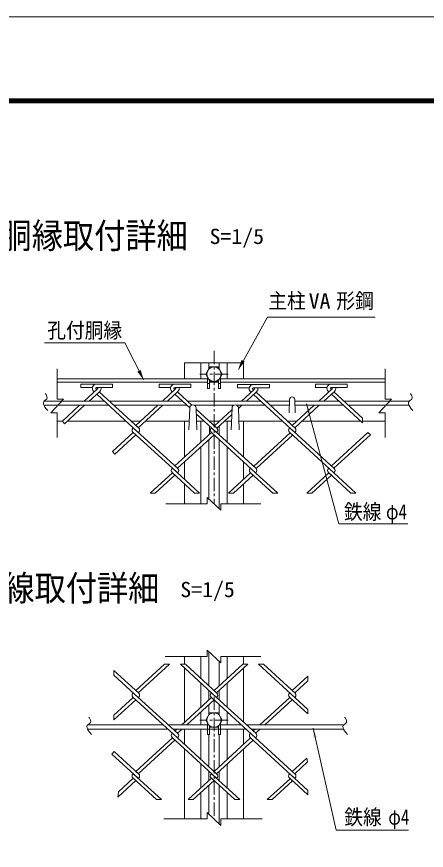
# Model space of a CAD drawing. Units: millimetres, scale not verified, with parts at other scales. Extents: x -4455 to 4455, y -3150 to 3150.
# Drawn here: x 1873 to 3036, y 786 to 3150 of the extents above; entities that cross this region are included whole.
import ezdxf
from ezdxf.enums import TextEntityAlignment as Align

# ---------------------------------------------------------------- set-up
doc = ezdxf.new("R2010")
doc.units = ezdxf.units.MM
doc.header["$LTSCALE"] = 30
doc.linetypes.add('USER1', pattern=[2, 1.25, -0.25, 0.25, -0.25])
doc.layers.add('0-7_7詳細', color=7, linetype='Continuous', lineweight=18)
doc.layers.add('0-E_D-TTL', color=7, linetype='Continuous', lineweight=9)
doc.styles.add('ＭＳ ゴシック', font='')
doc.styles.get('ＭＳ ゴシック').set_extended_font_data('MS Gothic')

msp = doc.modelspace()

# ---------------------------------------------------------------- linework, layer by layer
at = {"layer": '0-7_7詳細', "color": 1, "linetype": 'USER1'}
for p, q in [((2432.89, 2202.62), (2432.89, 1768.69)), ((2473.18, 2136.47), (2392.54, 2136.47)), ((2432.89, 1221.72), (2432.89, 875.04)), ((2473.18, 1155.57), (2392.54, 1155.57))]:
    msp.add_line(p, q, dxfattribs=at)
at = {"layer": '0-7_7詳細', "lineweight": 9}
for p, q in [((2516.89, 2168.12), (2348.89, 2168.12)), ((2348.89, 2168.12), (2348.89, 2123.12)), ((2395.39, 2168.12), (2395.39, 2123.12)), ((2417.89, 2168.12), (2417.89, 2151.23)), ((2447.89, 2168.12), (2447.89, 2151.23)), ((2470.39, 2168.12), (2470.39, 2123.12)), ((2516.89, 2168.12), (2516.89, 2123.12)), ((2414.14, 2128.21), (2414.14, 2095.43)), ((2451.64, 2128.21), (2451.64, 2095.43)), ((1987.17, 2123.12), (2414.14, 2123.12)), ((1987.17, 2114.12), (2414.14, 2114.12)), ((2414.14, 2123.12), (2297.89, 2123.12)), ((2414.14, 2123.12), (2323.39, 2123.12)), ((2416.6, 2123.93), (2414.14, 2123.93)), ((2420.14, 2110.43), (2414.14, 2110.43)), ((2420.14, 2114.12), (2445.64, 2114.12)), ((2445.64, 2117.82), (2445.64, 2095.43)), ((2445.64, 2110.43), (2451.64, 2110.43)), ((2449.17, 2123.93), (2451.64, 2123.93)), ((2451.64, 2123.12), (2918.97, 2123.12)), ((2542.39, 2123.12), (2451.64, 2123.12)), ((2567.89, 2123.12), (2451.64, 2123.12)), ((2451.64, 2114.12), (2918.97, 2114.12)), ((2445.64, 2095.43), (2451.64, 2095.43)), ((1950.82, 2060.12), (2120.98, 2060.12)), ((2135.19, 2060.12), (2343.01, 2060.12)), ((2357.22, 2060.12), (2565.04, 2060.12)), ((2579.25, 2060.12), (2647.23, 2060.12)), ((2646.02, 2026.82), (2647.41, 2065.01)), ((2663.21, 2026.82), (2661.81, 2065.01)), ((2661.99, 2060.12), (2787.07, 2060.12)), ((2801.28, 2060.12), (2987.17, 2060.12)), ((1950.29, 2048.12), (2134.08, 2048.12)), ((2148.29, 2048.12), (2356.11, 2048.12)), ((2361.64, 1978.97), (2363.89, 2040.47)), ((2377.63, 2048.12), (2488.14, 2048.12)), ((2384.14, 1978.97), (2381.89, 2040.47)), ((2481.64, 1978.97), (2483.89, 2040.47)), ((2497.63, 2048.12), (2578.14, 2048.12)), ((2504.14, 1978.97), (2501.89, 2040.47)), ((2592.35, 2048.12), (2646.8, 2048.12)), ((2662.43, 2048.12), (2800.16, 2048.12)), ((2814.37, 2048.12), (2986.64, 2048.12)), ((1987.17, 2003.12), (2002.29, 2003.12)), ((2016.5, 2003.12), (2183.19, 2003.12)), ((2197.4, 2003.12), (2224.32, 2003.12)), ((2238.53, 2003.12), (2362.52, 2003.12)), ((2348.89, 2003.12), (2348.89, 1900.79)), ((2383.25, 2003.12), (2405.22, 2003.12)), ((2395.39, 2003.12), (2395.39, 1943.4)), ((2419.43, 2003.12), (2448.49, 2003.12)), ((2420.03, 1989.55), (2420.03, 1965.98)), ((2447.89, 1989.55), (2447.89, 1964.02)), ((2462.7, 2003.12), (2482.52, 2003.12)), ((2470.39, 2003.12), (2470.39, 1943.4)), ((2503.25, 2003.12), (2627.24, 2003.12)), ((2516.89, 2003.12), (2516.89, 1900.79)), ((2641.45, 2003.12), (2668.37, 2003.12)), ((2682.58, 2003.12), (2849.27, 2003.12)), ((2854.38, 2003.12), (2918.97, 2003.12)), ((2417.89, 1951), (2417.89, 1782.62)), ((2447.89, 1951), (2447.89, 1754.76)), ((2395.39, 1930.38), (2395.39, 1768.69)), ((2470.39, 1930.38), (2470.39, 1768.69)), ((2348.89, 1887.77), (2348.89, 1838.27)), ((2516.89, 1887.77), (2516.89, 1838.27)), ((2348.89, 1825.25), (2348.89, 1768.69)), ((2516.89, 1825.25), (2516.89, 1768.69)), ((2417.89, 1349.47), (2417.89, 1253.12)), ((2348.89, 1335.54), (2348.89, 1313.93)), ((2395.39, 1335.54), (2395.39, 1273.74)), ((2470.39, 1335.54), (2470.39, 1273.74)), ((2516.89, 1335.54), (2516.89, 1313.93)), ((2348.89, 1303.33), (2348.89, 1149.38)), ((2447.89, 1321.61), (2447.89, 1253.12)), ((2516.89, 1303.33), (2516.89, 1149.38)), ((2395.39, 1260.72), (2395.39, 1191.99)), ((2470.39, 1260.72), (2470.39, 1191.99)), ((2417.89, 1240.1), (2417.89, 1212.61)), ((2425.78, 1232.86), (2424.71, 1231.88)), ((2425.78, 1232.86), (2424.71, 1231.88)), ((2447.89, 1240.1), (2447.89, 1212.61)), ((2417.89, 1199.59), (2417.89, 1170.32)), ((2447.89, 1199.59), (2447.89, 1170.32)), ((2395.39, 1178.97), (2395.39, 1142.21)), ((2470.39, 1178.97), (2470.39, 1142.21)), ((2074.56, 1142.21), (2288.47, 1142.21)), ((2302.68, 1142.21), (2414.14, 1142.21)), ((2414.14, 1147.31), (2414.14, 1114.53)), ((2416.6, 1143.03), (2414.14, 1143.03)), ((2420.14, 1136.91), (2420.14, 1114.53)), ((2449.17, 1143.03), (2451.64, 1143.03)), ((2451.64, 1147.31), (2451.64, 1114.53)), ((2451.64, 1142.21), (2510.5, 1142.21)), ((2524.71, 1142.21), (2801.23, 1142.21)), ((2073.84, 1130.21), (2301.57, 1130.21)), ((2315.78, 1130.21), (2414.14, 1130.21)), ((2348.89, 1130.21), (2348.89, 1086.85)), ((2395.39, 1130.21), (2395.39, 1044.24)), ((2420.14, 1129.53), (2414.14, 1129.53)), ((2420.14, 1114.53), (2414.14, 1114.53)), ((2417.89, 1114.53), (2417.89, 1023.63)), ((2420.14, 1130.21), (2445.64, 1130.21)), ((2445.64, 1129.53), (2451.64, 1129.53)), ((2447.89, 1114.53), (2447.89, 1023.63)), ((2451.64, 1130.21), (2523.59, 1130.21)), ((2470.39, 1130.21), (2470.39, 1044.24)), ((2516.89, 1130.21), (2516.89, 1086.85)), ((2537.8, 1130.21), (2800.5, 1130.21)), ((2348.89, 1073.83), (2348.89, 875.04)), ((2516.89, 1073.83), (2516.89, 875.04)), ((2395.39, 1031.22), (2395.39, 962.5)), ((2470.39, 1031.22), (2470.39, 962.5)), ((2417.89, 1010.61), (2417.89, 983.12)), ((2447.89, 1010.61), (2447.89, 983.12)), ((2417.89, 970.1), (2417.89, 888.97)), ((2447.89, 970.1), (2447.89, 861.11)), ((2395.39, 949.48), (2395.39, 875.04)), ((2470.39, 949.48), (2470.39, 875.04))]:
    msp.add_line(p, q, dxfattribs=at)
at = {"layer": '0-7_7詳細', "color": 4}
for p, q in [((1987.17, 2065.56), (1987.17, 2151.14)), ((2918.97, 2065.56), (2918.97, 2151.14)), ((2005.17, 2065.56), (1969.17, 2026.78)), ((1987.17, 2065.56), (2005.17, 2065.56)), ((2936.97, 2065.56), (2900.97, 2026.78)), ((2918.97, 2065.56), (2936.97, 2065.56)), ((1987.17, 2026.78), (1969.17, 2026.78)), ((1987.17, 2026.78), (1987.17, 1956.59)), ((2918.97, 2026.78), (2900.97, 2026.78)), ((2918.97, 2026.78), (2918.97, 1956.59)), ((2452.27, 1750.69), (2413.5, 1786.69)), ((2413.5, 1768.69), (2413.5, 1786.69)), ((2413.5, 1768.69), (2295.7, 1768.69)), ((2452.27, 1768.69), (2566.21, 1768.69)), ((2452.27, 1768.69), (2452.27, 1750.69)), ((2452.27, 1317.54), (2413.5, 1353.54)), ((2413.5, 1335.54), (2413.5, 1353.54)), ((2413.5, 1335.54), (2293.92, 1335.54)), ((2452.27, 1335.54), (2565.44, 1335.54)), ((2452.27, 1335.54), (2452.27, 1317.54)), ((2413.5, 875.04), (2290.68, 875.04)), ((2452.27, 857.04), (2413.5, 893.04)), ((2413.5, 875.04), (2413.5, 893.04)), ((2452.27, 875.04), (2452.27, 857.04)), ((2452.27, 875.04), (2569.09, 875.04))]:
    msp.add_line(p, q, dxfattribs=at)
at = {"layer": '0-7_7詳細', "color": 3}
for p, q in [((2100.28, 2108.17), (2054.84, 2108.17)), ((2054.84, 2108.17), (2054.84, 2098.57)), ((2099.41, 2108.17), (2144.84, 2108.17)), ((2144.84, 2108.17), (2144.84, 2098.57)), ((2322.31, 2108.17), (2276.87, 2108.17)), ((2276.87, 2108.17), (2276.87, 2098.57)), ((2321.44, 2108.17), (2366.87, 2108.17)), ((2366.87, 2108.17), (2366.87, 2098.57)), ((2545.41, 2107.19), (2499.97, 2107.19)), ((2499.97, 2107.19), (2499.97, 2097.59)), ((2544.53, 2107.19), (2589.97, 2107.19)), ((2589.97, 2107.19), (2589.97, 2097.59)), ((2720.93, 2108.17), (2720.93, 2098.57)), ((2766.36, 2108.17), (2720.93, 2108.17)), ((2765.49, 2108.17), (2810.93, 2108.17)), ((2810.93, 2108.17), (2810.93, 2098.57)), ((2087.65, 2098.57), (2054.84, 2098.57)), ((2101.9, 2094.4), (2064.49, 2060.12)), ((2108.39, 2087.32), (2078.7, 2060.12)), ((2092.74, 2086), (2091.3, 2087.32)), ((2099.84, 2092.51), (2097.79, 2094.4)), ((2099.41, 2098.57), (2144.84, 2098.57)), ((2100.28, 2098.57), (2099.41, 2098.57)), ((2099.84, 2092.51), (2101.9, 2094.4)), ((2309.68, 2098.57), (2276.87, 2098.57)), ((2323.93, 2094.4), (2286.52, 2060.12)), ((2330.41, 2087.32), (2300.73, 2060.12)), ((2314.77, 2086), (2313.33, 2087.32)), ((2321.87, 2092.51), (2319.81, 2094.4)), ((2322.31, 2098.57), (2321.44, 2098.57)), ((2321.44, 2098.57), (2366.87, 2098.57)), ((2369.54, 2048.83), (2328.98, 2086)), ((2532.78, 2097.59), (2499.97, 2097.59)), ((2547.03, 2093.42), (2510.69, 2060.12)), ((2553.51, 2086.34), (2524.9, 2060.12)), ((2537.87, 2085.02), (2536.43, 2086.34)), ((2544.97, 2091.53), (2542.91, 2093.42)), ((2544.53, 2097.59), (2589.97, 2097.59)), ((2545.41, 2097.59), (2544.53, 2097.59)), ((2664.16, 1982.31), (2552.08, 2085.02)), ((2753.73, 2098.57), (2720.93, 2098.57)), ((2767.98, 2094.4), (2730.58, 2060.12)), ((2774.47, 2087.32), (2744.79, 2060.12)), ((2758.82, 2086), (2757.38, 2087.32)), ((2765.93, 2092.51), (2763.87, 2094.4)), ((2765.49, 2098.57), (2810.93, 2098.57)), ((2766.36, 2098.57), (2765.49, 2098.57)), ((2854.38, 2011.46), (2773.03, 2086)), ((2363.9, 2040.98), (2321.87, 2079.49)), ((2663.09, 1970.27), (2544.97, 2078.51)), ((2854.38, 1998.44), (2765.93, 2079.49)), ((2051.4, 2048.12), (2002.29, 2003.12)), ((2065.61, 2048.12), (2008.39, 1995.69)), ((2273.42, 2048.12), (2210.86, 1990.79)), ((2287.63, 2048.12), (2217.96, 1984.28)), ((2441.06, 1983.3), (2382, 2037.42)), ((2483.7, 2035.39), (2433.96, 1989.81)), ((2511.8, 2048.12), (2501.94, 2039.08)), ((2717.48, 2048.12), (2654.91, 1990.79)), ((2731.69, 2048.12), (2662.02, 1984.28)), ((2483.21, 2021.91), (2441.06, 1983.3)), ((2854.38, 2011.46), (2854.38, 1998.44)), ((2008.39, 1995.69), (2002.29, 2003.12)), ((2219.03, 1983.3), (2210.86, 1990.79)), ((2203.75, 1971.26), (2144.81, 1917.24)), ((2210.86, 1964.75), (2150.91, 1909.82)), ((2203.75, 1984.28), (2202.68, 1983.3)), ((2203.75, 1984.28), (2202.68, 1983.3)), ((2314.77, 1869.53), (2202.68, 1972.24)), ((2330.05, 1868.55), (2203.75, 1984.28)), ((2425.78, 1971.26), (2321.87, 1876.04)), ((2432.89, 1964.75), (2328.98, 1869.53)), ((2425.78, 1984.28), (2424.71, 1983.3)), ((2425.78, 1984.28), (2424.71, 1983.3)), ((2551, 1856.51), (2424.71, 1972.24)), ((2552.07, 1868.55), (2425.78, 1984.28)), ((2648.88, 1970.27), (2544.97, 1875.06)), ((2655.98, 1963.76), (2552.08, 1868.55)), ((2647.81, 1984.28), (2646.74, 1983.3)), ((2647.81, 1984.28), (2646.74, 1983.3)), ((2773.03, 1856.51), (2646.74, 1972.24)), ((2654.91, 1964.75), (2646.74, 1972.24)), ((2774.1, 1868.55), (2647.81, 1984.28)), ((2663.09, 1972.24), (2662.02, 1971.26)), ((2663.09, 1972.24), (2662.02, 1971.26)), ((2869.84, 1971.26), (2765.93, 1876.04)), ((2876.94, 1964.75), (2773.03, 1869.53)), ((2869.84, 1971.26), (2876.94, 1964.75)), ((2150.91, 1909.82), (2144.81, 1917.24)), ((2314.77, 1869.53), (2313.7, 1868.55)), ((2314.77, 1869.53), (2313.7, 1868.55)), ((2391.77, 1798.97), (2314.77, 1869.53)), ((2330.05, 1868.55), (2321.87, 1876.04)), ((2536.79, 1869.53), (2535.72, 1868.55)), ((2536.79, 1869.53), (2535.72, 1868.55)), ((2758.82, 1869.53), (2757.75, 1868.55)), ((2758.82, 1869.53), (2757.75, 1868.55)), ((2314.77, 1856.51), (2251.97, 1798.97)), ((2321.87, 1850), (2266.18, 1798.97)), ((2377.56, 1798.97), (2313.7, 1857.49)), ((2330.05, 1857.49), (2328.98, 1856.51)), ((2536.79, 1856.51), (2474, 1798.97)), ((2543.9, 1850), (2488.21, 1798.97)), ((2599.59, 1798.97), (2535.72, 1857.49)), ((2543.9, 1850), (2535.72, 1857.49)), ((2552.07, 1857.49), (2551, 1856.51)), ((2552.07, 1857.49), (2551, 1856.51)), ((2613.8, 1798.97), (2551, 1856.51)), ((2758.82, 1856.51), (2696.02, 1798.97)), ((2765.93, 1850), (2710.23, 1798.97)), ((2821.62, 1798.97), (2757.75, 1857.49)), ((2765.93, 1850), (2757.75, 1857.49)), ((2774.1, 1857.49), (2773.03, 1856.51)), ((2774.1, 1857.49), (2773.03, 1856.51)), ((2835.83, 1798.97), (2773.03, 1856.51)), ((2266.18, 1798.97), (2251.97, 1798.97)), ((2391.77, 1798.97), (2377.56, 1798.97)), ((2488.21, 1798.97), (2474, 1798.97)), ((2613.8, 1798.97), (2599.59, 1798.97)), ((2710.23, 1798.97), (2696.02, 1798.97)), ((2835.83, 1798.97), (2821.62, 1798.97)), ((2292.22, 1313.93), (2210.86, 1239.37)), ((2306.43, 1313.93), (2217.96, 1232.86)), ((2306.43, 1313.93), (2292.22, 1313.93)), ((2439.99, 1219.84), (2337.31, 1313.93)), ((2351.52, 1313.93), (2337.31, 1313.93)), ((2441.06, 1231.88), (2351.52, 1313.93)), ((2514.25, 1313.93), (2432.89, 1239.37)), ((2528.46, 1313.93), (2439.99, 1232.86)), ((2528.46, 1313.93), (2514.25, 1313.93)), ((2663.09, 1218.86), (2559.34, 1313.93)), ((2573.55, 1313.93), (2559.34, 1313.93)), ((2664.16, 1230.9), (2573.55, 1313.93)), ((2219.03, 1231.88), (2148.74, 1296.29)), ((2148.74, 1296.29), (2148.74, 1283.27)), ((2217.96, 1219.84), (2148.74, 1283.27)), ((2699.08, 1279.85), (2654.91, 1239.37)), ((2699.08, 1266.83), (2699.08, 1279.85)), ((2699.08, 1266.83), (2662.02, 1232.86)), ((2203.75, 1232.86), (2202.68, 1231.88)), ((2203.75, 1232.86), (2202.68, 1231.88)), ((2203.75, 1232.86), (2202.68, 1231.88)), ((2203.75, 1232.86), (2202.68, 1231.88)), ((2441.06, 1231.88), (2432.89, 1239.37)), ((2647.81, 1232.86), (2646.74, 1231.88)), ((2647.81, 1232.86), (2646.74, 1231.88)), ((2203.75, 1219.84), (2148.74, 1169.44)), ((2210.86, 1213.33), (2148.74, 1156.42)), ((2328.98, 1105.1), (2202.68, 1220.83)), ((2219.03, 1220.82), (2217.96, 1219.84)), ((2330.05, 1117.14), (2217.96, 1219.84)), ((2425.78, 1219.84), (2341.06, 1142.21)), ((2432.89, 1213.33), (2355.27, 1142.21)), ((2551, 1105.1), (2424.71, 1220.82)), ((2441.06, 1220.82), (2439.99, 1219.84)), ((2552.07, 1117.14), (2439.99, 1219.84)), ((2647.81, 1219.84), (2563.09, 1142.21)), ((2654.91, 1213.33), (2577.3, 1142.21)), ((2699.08, 1172.86), (2646.74, 1220.83)), ((2663.09, 1220.82), (2662.02, 1219.84)), ((2699.08, 1185.88), (2663.09, 1218.86)), ((2699.08, 1172.86), (2699.08, 1185.88)), ((2148.74, 1169.44), (2148.74, 1156.42)), ((2314.77, 1118.12), (2313.7, 1117.14)), ((2314.77, 1118.12), (2313.7, 1117.14)), ((2327.97, 1130.21), (2321.87, 1124.63)), ((2330.05, 1117.14), (2321.87, 1124.63)), ((2342.18, 1130.21), (2328.98, 1118.12)), ((2536.79, 1118.12), (2535.72, 1117.14)), ((2536.79, 1118.12), (2535.72, 1117.14)), ((2550, 1130.21), (2543.9, 1124.63)), ((2564.21, 1130.21), (2551, 1118.12)), ((2314.77, 1105.1), (2210.86, 1009.88)), ((2321.87, 1098.59), (2217.96, 1003.37)), ((2439.99, 990.35), (2313.69, 1106.08)), ((2330.05, 1106.08), (2328.98, 1105.1)), ((2441.06, 1002.39), (2328.98, 1105.1)), ((2536.79, 1105.1), (2432.89, 1009.88)), ((2543.9, 1098.59), (2439.99, 1003.37)), ((2663.09, 989.37), (2535.72, 1106.08)), ((2552.07, 1106.08), (2551, 1105.1)), ((2664.16, 1001.41), (2551, 1105.1)), ((2149.51, 1066.09), (2142.98, 1059.06)), ((2219.03, 1002.39), (2149.51, 1066.09)), ((2217.96, 990.35), (2142.98, 1059.06)), ((2695.93, 1047.46), (2654.91, 1009.88)), ((2695.93, 1047.46), (2698.67, 1036.96)), ((2698.67, 1036.96), (2662.02, 1003.37)), ((2203.75, 1003.37), (2202.68, 1002.39)), ((2203.75, 1003.37), (2202.68, 1002.39)), ((2283.99, 929.85), (2203.75, 1003.37)), ((2219.03, 1002.39), (2210.86, 1009.88)), ((2425.78, 1003.37), (2424.71, 1002.39)), ((2425.78, 1003.37), (2424.71, 1002.39)), ((2506.01, 929.85), (2425.78, 1003.37)), ((2647.81, 1003.37), (2646.74, 1002.39)), ((2647.81, 1003.37), (2646.74, 1002.39)), ((2699.23, 956.25), (2647.81, 1003.37)), ((2210.86, 983.84), (2159.5, 936.78)), ((2269.78, 929.85), (2202.68, 991.33)), ((2219.03, 991.33), (2217.96, 990.35)), ((2425.78, 990.35), (2359.76, 929.85)), ((2432.89, 983.84), (2373.97, 929.85)), ((2491.8, 929.85), (2424.71, 991.33)), ((2441.06, 991.33), (2439.99, 990.35)), ((2648.88, 989.37), (2583.93, 929.85)), ((2655.98, 982.86), (2598.14, 929.85)), ((2654.91, 983.84), (2646.74, 991.33)), ((2699.01, 943.43), (2646.74, 991.33)), ((2663.09, 991.33), (2662.02, 990.35)), ((2663.09, 991.33), (2662.02, 990.35)), ((2699.23, 956.25), (2699.01, 943.43)), ((2283.99, 929.85), (2269.78, 929.85)), ((2373.97, 929.85), (2359.76, 929.85)), ((2506.01, 929.85), (2491.8, 929.85)), ((2598.14, 929.85), (2583.93, 929.85))]:
    msp.add_line(p, q, dxfattribs=at)
at = {"layer": '0-7_7詳細', "lineweight": 9}
for points in [[(2890.41, 2298.39), (2585.05, 2298.39), (2501.93, 2150.02)], [(2420.14, 2117.82), (2420.14, 2095.43), (2414.14, 2095.43)], [(2983.2, 1711.94), (2787.64, 1711.94), (2695.33, 2052.76)], [(2445.64, 1136.91), (2445.64, 1114.53), (2451.64, 1114.53)]]:
    msp.add_lwpolyline(points, dxfattribs=at)
at = {"layer": '0-7_7詳細', "color": 1}
for points in [[(1951.24, 2225.49), (2179.82, 2225.49), (2232.51, 2121.08)], [(2985.16, 843.73), (2779.66, 843.73), (2713.95, 1132.98)]]:
    msp.add_lwpolyline(points, dxfattribs=at)
at = {"layer": '0-7_7詳細', "color": 3}
for points in [[(2409.37, 2136.47), (2421.13, 2156.84), (2444.65, 2156.84), (2456.41, 2136.47), (2444.65, 2116.1), (2421.13, 2116.1)], [(2409.37, 1155.57), (2421.13, 1175.94), (2444.65, 1175.94), (2456.41, 1155.57), (2444.65, 1135.2), (2421.13, 1135.2)]]:
    msp.add_lwpolyline(points, close=True, dxfattribs=at)
at = {"layer": '0-7_7詳細', "color": 4}
for points in [[(1954.02, 2081.39), (1954.33, 2081), (1956.99, 2076.8), (1958.56, 2073.05), (1959.03, 2069.73), (1958.4, 2066.86), (1956.68, 2064.42), (1953.87, 2062.43), (1951.04, 2060.43), (1949.28, 2057.95), (1948.6, 2054.99), (1949, 2051.56), (1950.46, 2047.65), (1953, 2043.27), (1956.62, 2038.41), (1961.3, 2033.08)], [(2990.37, 2081.39), (2990.68, 2081), (2993.34, 2076.8), (2994.91, 2073.05), (2995.38, 2069.73), (2994.75, 2066.86), (2993.03, 2064.42), (2990.22, 2062.43), (2987.39, 2060.43), (2985.63, 2057.95), (2984.95, 2054.99), (2985.35, 2051.56), (2986.81, 2047.65), (2989.35, 2043.27), (2992.97, 2038.41), (2997.65, 2033.08)], [(2077.64, 1163.31), (2077.95, 1162.92), (2080.61, 1158.72), (2082.18, 1154.96), (2082.65, 1151.65), (2082.02, 1148.77), (2080.3, 1146.34), (2077.48, 1144.35), (2074.66, 1142.34), (2072.9, 1139.86), (2072.22, 1136.91), (2072.61, 1133.47), (2074.08, 1129.57), (2076.62, 1125.18), (2080.23, 1120.33), (2084.92, 1114.99)], [(2804.3, 1163.31), (2804.61, 1162.92), (2807.28, 1158.72), (2808.84, 1154.96), (2809.31, 1151.65), (2808.69, 1148.77), (2806.97, 1146.34), (2804.15, 1144.35), (2801.32, 1142.34), (2799.57, 1139.86), (2798.89, 1136.91), (2799.28, 1133.47), (2800.75, 1129.57), (2803.29, 1125.18), (2806.9, 1120.33), (2811.59, 1114.99)]]:
    msp.add_lwpolyline(points, dxfattribs=at)
at = {"layer": '0-7_7詳細', "color": 3}
for points in [[(2219.03, 1983.3), (2106.95, 2086), (2108.39, 2087.32)], [(2219.03, 1972.24), (2217.96, 1971.26), (2099.84, 2079.49)], [(2441.06, 1972.24), (2439.99, 1971.26), (2382.49, 2023.95)], [(2203.75, 990.35), (2161.54, 951.67), (2159.5, 936.78)]]:
    msp.add_lwpolyline(points, dxfattribs=at)
for centre in [(2432.89, 2136.47), (2432.89, 1155.57)]:
    msp.add_circle(centre, 20.4, dxfattribs=at)
for centre, radius, start, end in [((2099.41, 2096.17), 12, 90, 227.5), ((2321.44, 2096.17), 12, 90, 227.5), ((2544.53, 2095.19), 12, 90, 227.5), ((2765.49, 2096.17), 12, 90, 227.5), ((2099.41, 2096.17), 2.4, 90, 227.5), ((2100.28, 2096.17), 2.4, 312.5, 90), ((2100.28, 2096.17), 12, 312.5, 11.53696), ((2321.44, 2096.17), 2.4, 90, 227.5), ((2322.31, 2096.17), 2.4, 312.5, 90), ((2322.31, 2096.17), 12, 312.5, 11.53696), ((2544.53, 2095.19), 2.4, 90, 227.5), ((2545.41, 2095.19), 2.4, 312.5, 90), ((2545.41, 2095.19), 12, 312.5, 11.53696), ((2765.49, 2096.17), 2.4, 90, 227.5), ((2766.36, 2096.17), 2.4, 312.5, 90), ((2766.36, 2096.17), 12, 312.5, 11.53696), ((2207.75, 1977.77), 7.5, 132.5, 227.5), ((2213.97, 1977.77), 7.5, 312.5, 47.5), ((2429.78, 1977.77), 7.5, 132.5, 227.5), ((2435.99, 1977.77), 7.5, 312.5, 47.5), ((2651.81, 1977.77), 7.5, 132.5, 227.5), ((2658.02, 1977.77), 7.5, 312.5, 47.5), ((2318.76, 1863.02), 7.5, 132.5, 227.5), ((2324.98, 1863.02), 7.5, 312.5, 47.5), ((2540.79, 1863.02), 7.5, 132.5, 227.5), ((2547.01, 1863.02), 7.5, 312.5, 47.5), ((2762.82, 1863.02), 7.5, 132.5, 227.5), ((2769.04, 1863.02), 7.5, 312.5, 47.5), ((2207.75, 1226.35), 7.5, 132.5, 227.5), ((2213.97, 1226.35), 7.5, 312.5, 47.5), ((2429.78, 1226.35), 7.5, 132.5, 227.5), ((2435.99, 1226.35), 7.5, 312.5, 47.5), ((2651.81, 1226.35), 7.5, 132.5, 227.5), ((2658.02, 1226.35), 7.5, 312.5, 47.5), ((2318.76, 1111.61), 7.5, 132.5, 227.5), ((2324.98, 1111.61), 7.5, 312.5, 47.5), ((2540.79, 1111.61), 7.5, 132.5, 227.5), ((2547.01, 1111.61), 7.5, 312.5, 47.5), ((2207.75, 996.86), 7.5, 132.5, 227.5), ((2213.97, 996.86), 7.5, 312.5, 47.5), ((2429.78, 996.86), 7.5, 132.5, 227.5), ((2435.99, 996.86), 7.5, 312.5, 47.5), ((2651.81, 996.86), 7.5, 132.5, 227.5), ((2658.02, 996.86), 7.5, 312.5, 47.5)]:
    msp.add_arc(centre, radius, start, end, dxfattribs=at)
at = {"layer": '0-7_7詳細', "lineweight": 9}
for centre, radius in [((2654.61, 2065.01), 7.2), ((2372.89, 2040.47), 9), ((2492.89, 2040.47), 9)]:
    msp.add_arc(centre, radius, 0, 180, dxfattribs=at)
at = {"layer": '0-7_7詳細'}
for points in [[(2500.95, 2148.27), (2511.07, 2176.99), (2520.16, 2171.9)], [(2694.81, 2054.69), (2707.68, 2027.1), (2697.62, 2024.37)]]:
    msp.add_solid(points, dxfattribs=at)
at = {"layer": '0-7_7詳細', "color": 1}
for points in [[(2233.41, 2119.3), (2215.24, 2143.73), (2224.54, 2148.43)], [(2713.5, 1134.93), (2725.23, 1106.83), (2715.07, 1104.52)]]:
    msp.add_solid(points, dxfattribs=at)
at = {"layer": '0-E_D-TTL', "color": 2, "lineweight": 18}
msp.add_lwpolyline([(-4454.85, 3150.21), (4454.85, 3150.21), (4454.85, -3150.21), (-4454.85, -3150.21)], close=True, dxfattribs=at)
at = {"layer": '0-E_D-TTL'}
for points in [[(-4168.47, 2916.87), (4168.47, 2916.87), (4168.47, -2916.87), (-4168.47, -2916.87)], [(-4165.81, 2914.21), (4165.81, 2914.21), (4165.81, -2914.21), (-4165.81, -2914.21)], [(-4163.16, 2911.56), (4163.16, 2911.56), (4163.16, -2911.56), (-4163.16, -2911.56)], [(-4160.51, 2908.91), (4160.51, 2908.91), (4160.51, -2908.91), (-4160.51, -2908.91)], [(-4157.86, 2906.26), (4157.86, 2906.26), (4157.86, -2906.26), (-4157.86, -2906.26)]]:
    msp.add_lwpolyline(points, close=True, dxfattribs=at)

# ---------------------------------------------------------------- texts
at = {"layer": '0-7_7詳細', "style": 'ＭＳ ゴシック', "width": 0.9}
for s, p in [('上胴縁取付詳細', (1738.31, 2471.51)), ('鉄線取付詳細', (1746.27, 1472.14))]:
    msp.add_text(s, height=72.14, dxfattribs=at).set_placement(p, align=Align.BOTTOM_LEFT)
at = {"layer": '0-7_7詳細', "color": 3, "style": 'ＭＳ ゴシック'}
for s, width, p in [('S=1/5', 1.05, (2420.23, 2492.47)), ('主柱', 0.9, (2586.97, 2309.78)), ('VA', 1.05, (2701.57, 2309.62)), ('形鋼', 0.9, (2780.2, 2309.78)), ('孔付胴縁', 0.9, (1959.41, 2226.04)), ('鉄線', 0.9, (2801.61, 1711.75)), ('φ4', 0.8, (2920.99, 1711.75)), ('S=1/5', 1.05, (2337.14, 1491.12)), ('鉄線', 0.9, (2802.49, 845.91)), ('φ4', 0.8, (2927.58, 845.91))]:
    msp.add_text(s, height=43.33, dxfattribs=dict(at, width=width)).set_placement(p, align=Align.BOTTOM_LEFT)

doc.saveas('drawing.dxf')
